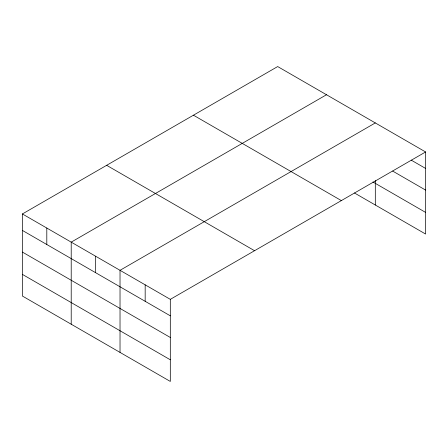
<?xml version="1.0" encoding="UTF-8"?>
<svg xmlns="http://www.w3.org/2000/svg" width="448" height="448" viewBox="0 0 448 448"><rect width="100%" height="100%" fill="white"/><g stroke="black" fill="none" stroke-linecap="round" stroke-linejoin="round"><path stroke-width="0.67" d="M22.4 213.954L170.313 299.348L170.313 381.438L22.4 296.038L22.4 213.954L277.687 66.562L425.6 151.962L425.6 234.046L354.474 192.982M326.497 94.746L71.21 242.133L71.21 324.218M375.312 122.926L120.025 270.312L120.025 352.402M170.313 299.348L425.6 151.962M411.23 160.138L425.6 168.431M392.672 171.074L425.6 190.086M372.926 181.983L425.6 212.397M193.441 115.203L341.354 200.598M106.646 165.312L254.559 250.712M22.4 230.423L170.313 315.823M22.4 252.078L170.313 337.473M22.4 274.389L170.313 359.783M375.312 180.572L375.312 205.01M145.169 284.833L145.169 301.302M95.62 256.222L95.62 272.698M46.805 228.043L46.805 244.513"/></g></svg>
